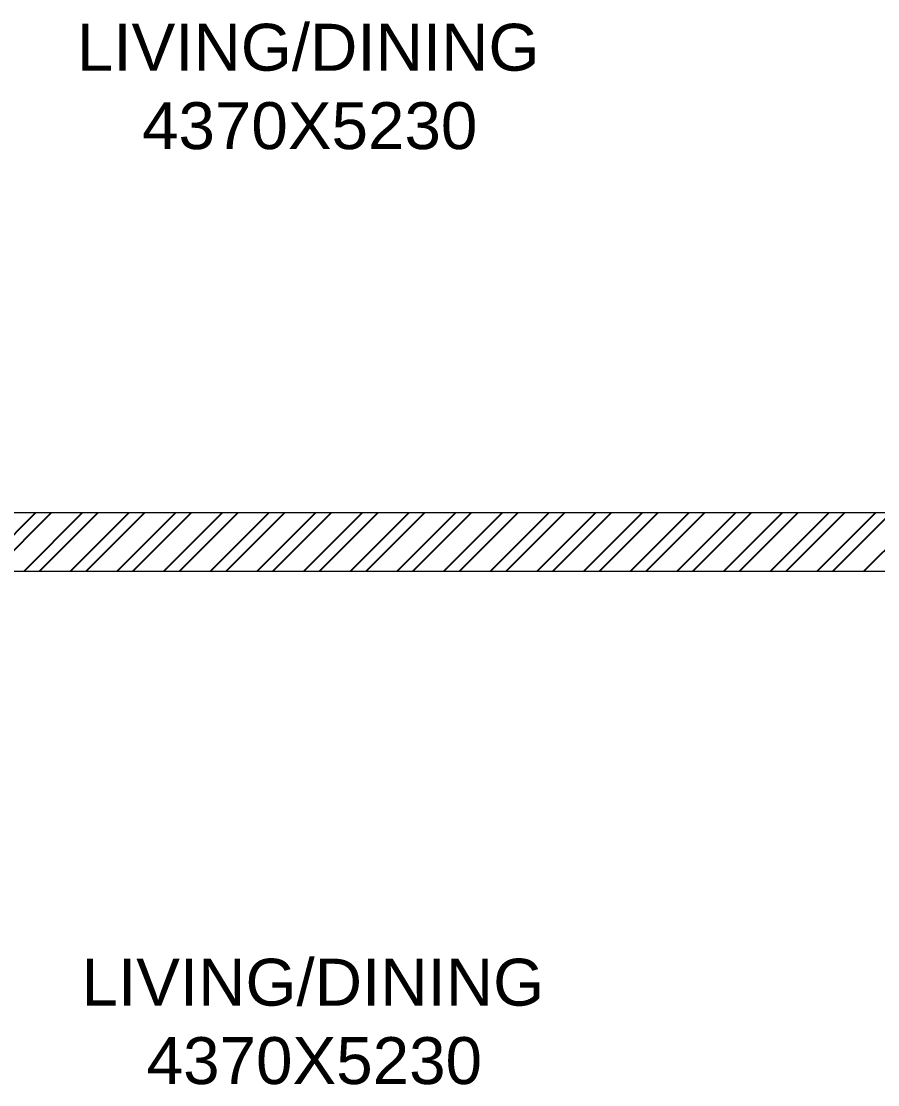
# Model space of a CAD drawing. Header units: millimetres. Extents: x 1255966 to 1543449, y 318653 to 465396.
# Drawn here: x 1392625 to 1395545, y 414338 to 417964 of the extents above; entities that cross this region are included whole.
import ezdxf

# ---------------------------------------------------------------- set-up
doc = ezdxf.new("R2010")
doc.units = ezdxf.units.MM
doc.header["$LTSCALE"] = 500
doc.header["$MEASUREMENT"] = 0
doc.layers.add('AHC-A-FURNITURE', color=2, linetype='Continuous')
doc.layers.add('TEXT-RM NAME', color=6, linetype='Continuous')
doc.layers.add('Wall', color=2, linetype='Continuous', lineweight=15)
doc.styles.get("Standard").update_dxf_attribs({"font": 'arial.ttf'})

msp = doc.modelspace()

# ---------------------------------------------------------------- linework, layer by layer
at = {"layer": 'AHC-A-FURNITURE', "color": 251, "linetype": 'Continuous', "ltscale": 50, "true_color": 0x5b5b5b}
for p, q in [((1392475.6, 416088.9), (1392675.6, 416288.9)), ((1392528.6, 416088.9), (1392728.6, 416288.9)), ((1392634.7, 416088.9), (1392834.7, 416288.9)), ((1392687.7, 416088.9), (1392887.7, 416288.9)), ((1392793.8, 416088.9), (1392993.8, 416288.9)), ((1392846.8, 416088.9), (1393046.8, 416288.9)), ((1392952.9, 416088.9), (1393152.9, 416288.9)), ((1393005.9, 416088.9), (1393205.9, 416288.9)), ((1393112, 416088.9), (1393312, 416288.9)), ((1393165, 416088.9), (1393365, 416288.9)), ((1393271.1, 416088.9), (1393471.1, 416288.9)), ((1393324.1, 416088.9), (1393524.1, 416288.9)), ((1393430.2, 416088.9), (1393630.2, 416288.9)), ((1393483.2, 416088.9), (1393683.2, 416288.9)), ((1393589.3, 416088.9), (1393789.3, 416288.9)), ((1393642.3, 416088.9), (1393842.3, 416288.9)), ((1393748.4, 416088.9), (1393948.4, 416288.9)), ((1393801.4, 416088.9), (1394001.4, 416288.9)), ((1393907.5, 416088.9), (1394107.5, 416288.9)), ((1393960.5, 416088.9), (1394160.5, 416288.9)), ((1394066.6, 416088.9), (1394266.6, 416288.9)), ((1394119.6, 416088.9), (1394319.6, 416288.9)), ((1394225.7, 416088.9), (1394425.7, 416288.9)), ((1394278.7, 416088.9), (1394478.7, 416288.9)), ((1394384.8, 416088.9), (1394584.8, 416288.9)), ((1394437.8, 416088.9), (1394637.8, 416288.9)), ((1394543.9, 416088.9), (1394743.9, 416288.9)), ((1394596.9, 416088.9), (1394796.9, 416288.9)), ((1394703, 416088.9), (1394903, 416288.9)), ((1394756, 416088.9), (1394956, 416288.9)), ((1394862.1, 416088.9), (1395062.1, 416288.9)), ((1394915.1, 416088.9), (1395115.1, 416288.9)), ((1395021.2, 416088.9), (1395221.2, 416288.9)), ((1395074.2, 416088.9), (1395274.2, 416288.9)), ((1395180.3, 416088.9), (1395380.3, 416288.9)), ((1395233.3, 416088.9), (1395433.3, 416288.9)), ((1395339.4, 416088.9), (1395539.4, 416288.9)), ((1395392.4, 416088.9), (1395592.4, 416288.9)), ((1395498.5, 416088.9), (1395698.5, 416288.9))]:
    msp.add_line(p, q, dxfattribs=at)
at = {"layer": 'Wall'}
for p, q in [((1388979.9, 416288.9), (1397625.6, 416288.9)), ((1388979.9, 416088.9), (1397625.6, 416088.9))]:
    msp.add_line(p, q, dxfattribs=at)

# ---------------------------------------------------------------- texts
at = {"layer": 'TEXT-RM NAME'}
for s, p in [('LIVING/DINING', (1392815, 417795.5)), ('4370X5230', (1393037, 417528.2))]:
    msp.add_text(s, height=160, dxfattribs=at).set_placement(p)
for s, p in [('LIVING/DINING', (1392830.9, 414608)), ('4370X5230', (1393052.9, 414340.7))]:
    msp.add_text(s, height=160, rotation=360, dxfattribs=at).set_placement(p)

doc.saveas('drawing.dxf')
